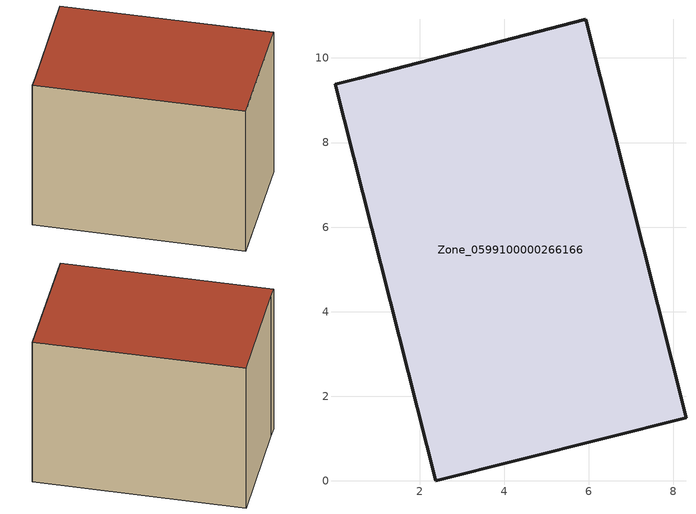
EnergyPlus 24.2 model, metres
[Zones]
Zone_0599100000266166
 floor ground (C_G): 2.38,0 0.01,9.38 0.57,9.52 5.93,10.92 8.3,1.49 z0
 wall outside (C_F): 8.3,1.49 5.93,10.92 0.57,9.52 0.01,9.38 2.38,0 8.3,1.49 z0:7.67
 roof outside (C_R): 0.01,9.38 2.38,0 8.3,1.49 5.93,10.92 0.57,9.52 z7.67
[BUILDING]
Pand.0599100000266166: North Axis=0; Terrain=City; Loads Convergence Tolerance Value=0.04; Temperature Convergence Tolerance Value=0.4; Solar Distribution=FullExterior; Maximum Number of Warmup Days=25; Minimum Number of Warmup Days=1
[Site:Location]
Rotterdam.The.Hague.AP_ZH_NLD Design_Conditions: Latitude=51.96; Longitude=4.45; Time Zone=1; Elevation=-4.5
[SITE:GROUNDTEMPERATURE:BUILDINGSURFACE]
18, 18, 18, 18, 18, 18, 18, 18, 18, 18, 18, 18
[MATERIAL] Thermal Absorptance=0.9; Solar Absorptance=0.7; Visible Absorptance=0.7
Name | Roughness | Thickness | Conductivity | Density | Specific Heat
G.TI.1965-1974 | MediumSmooth | 0.15 | 0.882353 | 540 | 1210
F.TI.1965-1974 | Rough | 0.3 | 0.697674 | 1920 | 840
R.TI.1965-1974 | MediumRough | 0.2 | 0.232558 | 1500 | 1000
[CONSTRUCTION]
C_G: G.TI.1965-1974
C_F: F.TI.1965-1974
C_R: R.TI.1965-1974
[ZONE]
Zone_0599100000266166: Type=1; Multiplier=1; Ceiling Height=Autocalculate; Volume=Autocalculate; Floor Area=autocalculate; Part of Total Floor Area=Yes
[ZONEINFILTRATION:DESIGNFLOWRATE]
Infil_Zone_0599100000266166: Zone or ZoneList or Space or SpaceList=Zone_0599100000266166; Schedule=AlwaysOn; Design Flow Rate Calculation Method=Flow/Area; Flow Rate per Floor Area=0.003; Constant Term Coefficient=1; Temperature Term Coefficient=0; Velocity Term Coefficient=0; Velocity Squared Term Coefficient=0
[HVACTEMPLATE:ZONE:IDEALLOADSAIRSYSTEM]
Zone_0599100000266166: Maximum Heating Supply Air Temperature=50; Minimum Cooling Supply Air Temperature=13; Maximum Heating Supply Air Humidity Ratio=0.0156; Minimum Cooling Supply Air Humidity Ratio=0.0077; Heating Limit=NoLimit; Cooling Limit=NoLimit; Dehumidification Control Type=ConstantSensibleHeatRatio; Cooling Sensible Heat Ratio=0.7; Dehumidification Setpoint=60; Humidification Control Type=None; Humidification Setpoint=30; Outdoor Air Method=None; Outdoor Air Flow Rate per Person=0.00944; Outdoor Air Flow Rate per Zone Floor Area=0; Outdoor Air Flow Rate per Zone=0; Demand Controlled Ventilation Type=None; Outdoor Air Economizer Type=NoEconomizer; Heat Recovery Type=None; Sensible Heat Recovery Effectiveness=0.7; Latent Heat Recovery Effectiveness=0.65
[ZONECONTROL:THERMOSTAT]
ThermostatControl_Zone_0599100000266166: Zone or ZoneList=Zone_0599100000266166; Control Type Schedule=DualSetpointControlType; Control 1=Thermostat_Zone_0599100000266166; Temperature Difference Between Cutout And Setpoint=0
[THERMOSTATSETPOINT:DUALSETPOINT]
Thermostat_Zone_0599100000266166: Heating Setpoint Temperature Schedule=HeatingSetpoint_Zone_0599100000266166; Cooling Setpoint Temperature Schedule=CoolingSetpoint_Zone_0599100000266166
[SCHEDULE:COMPACT]
HeatingSetpoint_Zone_0599100000266166: Through: 12/31, For: AllDays, Until: 24:00, 21
CoolingSetpoint_Zone_0599100000266166: Through: 12/31, For: AllDays, Until: 24:00, 24
DualSetpointControlType: Through: 12/31, For: AllDays, Until: 24:00, 4
AlwaysOn: Through: 12/31, For: AllDays, Until: 24:00, 1
